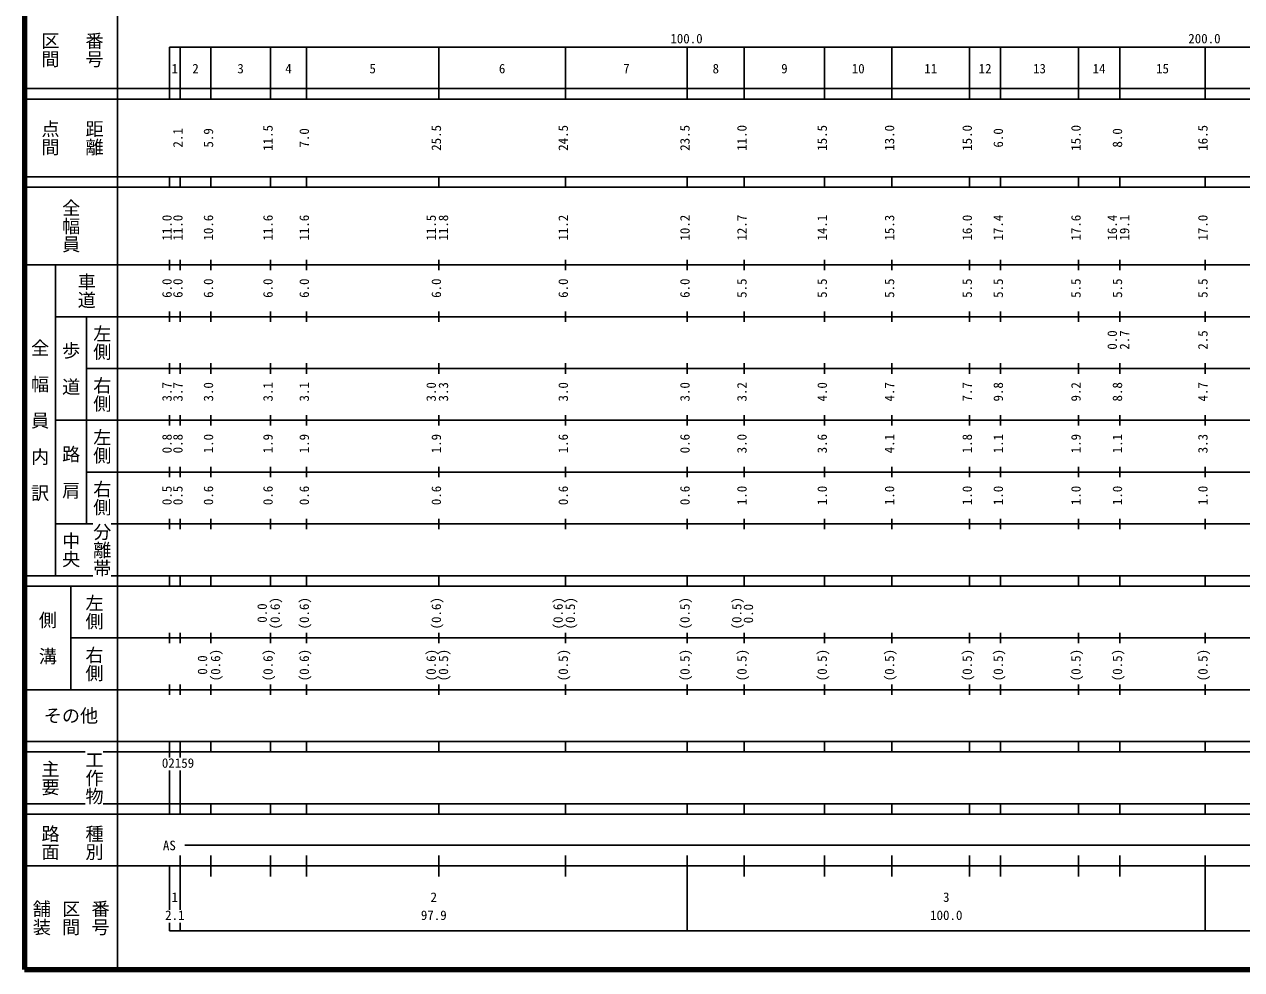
# Model space of a CAD drawing. Units: millimetres, scale not verified. Extents: x 40000 to 680000, y 20000 to 380000.
# Drawn here: x 40000 to 275032, y 20000 to 202409 of the extents above; entities that cross this region are included whole.
import ezdxf
from ezdxf.enums import TextEntityAlignment as Align

# ---------------------------------------------------------------- set-up
doc = ezdxf.new("R2010")
doc.units = ezdxf.units.MM
doc.header["$LTSCALE"] = 1000
doc.layers.add('M-TTL', color=2, linetype='Continuous', lineweight=140)
doc.layers.add('M-TTL-BAND', color=7, linetype='Continuous', lineweight=25)
doc.styles.add('@ＭＳ ゴシック', font='')
doc.styles.add('ＭＳ ゴシック', font='')
doc.styles.get('@ＭＳ ゴシック').set_extended_font_data('@MS Gothic')
doc.styles.get('ＭＳ ゴシック').set_extended_font_data('MS Gothic')

msp = doc.modelspace()

# ---------------------------------------------------------------- linework, layer by layer
at = {"layer": 'M-TTL'}
for p, q in [((40000, 380000), (40000, 20000)), ((40000, 20000), (680000, 20000))]:
    msp.add_line(p, q, dxfattribs=at)
at = {"layer": 'M-TTL-BAND'}
for p, q in [((58000, 370000), (58000, 20000)), ((68000, 198000), (579000, 198000)), ((68000, 198000), (68000, 188000)), ((70100, 188000), (70100, 198000)), ((76000, 188000), (76000, 198000)), ((87500, 188000), (87500, 198000)), ((94500, 188000), (94500, 198000)), ((120000, 188000), (120000, 198000)), ((144500, 188000), (144500, 198000)), ((168000, 188000), (168000, 198000)), ((179000, 188000), (179000, 198000)), ((194500, 188000), (194500, 198000)), ((207500, 188000), (207500, 198000)), ((222500, 188000), (222500, 198000)), ((228500, 188000), (228500, 198000)), ((243500, 188000), (243500, 198000)), ((251500, 188000), (251500, 198000)), ((268000, 188000), (268000, 198000)), ((40000, 190000), (579000, 190000)), ((40000, 188000), (579000, 188000)), ((40000, 173000), (579000, 173000)), ((68000, 171000), (68000, 173000)), ((70100, 171000), (70100, 173000)), ((76000, 171000), (76000, 173000)), ((87500, 171000), (87500, 173000)), ((94500, 171000), (94500, 173000)), ((120000, 171000), (120000, 173000)), ((144500, 171000), (144500, 173000)), ((168000, 171000), (168000, 173000)), ((179000, 171000), (179000, 173000)), ((194500, 171000), (194500, 173000)), ((207500, 171000), (207500, 173000)), ((222500, 171000), (222500, 173000)), ((228500, 171000), (228500, 173000)), ((243500, 171000), (243500, 173000)), ((251500, 171000), (251500, 173000)), ((268000, 171000), (268000, 173000)), ((40000, 171000), (579000, 171000)), ((40000, 156000), (579000, 156000)), ((46000, 96000), (46000, 156000)), ((68000, 155000), (68000, 157000)), ((70100, 155000), (70100, 157000)), ((76000, 155000), (76000, 157000)), ((87500, 155000), (87500, 157000)), ((94500, 155000), (94500, 157000)), ((120000, 155000), (120000, 157000)), ((144500, 155000), (144500, 157000)), ((168000, 155000), (168000, 157000)), ((179000, 155000), (179000, 157000)), ((194500, 155000), (194500, 157000)), ((207500, 155000), (207500, 157000)), ((222500, 155000), (222500, 157000)), ((228500, 155000), (228500, 157000)), ((243500, 155000), (243500, 157000)), ((251500, 155000), (251500, 157000)), ((268000, 155000), (268000, 157000)), ((46000, 146000), (579000, 146000)), ((52000, 146000), (52000, 106000)), ((68000, 145000), (68000, 147000)), ((70100, 145000), (70100, 147000)), ((76000, 145000), (76000, 147000)), ((87500, 145000), (87500, 147000)), ((94500, 145000), (94500, 147000)), ((120000, 145000), (120000, 147000)), ((144500, 145000), (144500, 147000)), ((168000, 145000), (168000, 147000)), ((179000, 145000), (179000, 147000)), ((194500, 145000), (194500, 147000)), ((207500, 145000), (207500, 147000)), ((222500, 145000), (222500, 147000)), ((228500, 145000), (228500, 147000)), ((243500, 145000), (243500, 147000)), ((251500, 145000), (251500, 147000)), ((268000, 145000), (268000, 147000)), ((68000, 135000), (68000, 137000)), ((70100, 135000), (70100, 137000)), ((76000, 135000), (76000, 137000)), ((87500, 135000), (87500, 137000)), ((94500, 135000), (94500, 137000)), ((120000, 135000), (120000, 137000)), ((144500, 135000), (144500, 137000)), ((168000, 135000), (168000, 137000)), ((179000, 135000), (179000, 137000)), ((194500, 135000), (194500, 137000)), ((207500, 135000), (207500, 137000)), ((222500, 135000), (222500, 137000)), ((228500, 135000), (228500, 137000)), ((243500, 135000), (243500, 137000)), ((251500, 135000), (251500, 137000)), ((268000, 135000), (268000, 137000)), ((52000, 136000), (579000, 136000)), ((68000, 125000), (68000, 127000)), ((70100, 125000), (70100, 127000)), ((76000, 125000), (76000, 127000)), ((87500, 125000), (87500, 127000)), ((94500, 125000), (94500, 127000)), ((120000, 125000), (120000, 127000)), ((144500, 125000), (144500, 127000)), ((168000, 125000), (168000, 127000)), ((179000, 125000), (179000, 127000)), ((194500, 125000), (194500, 127000)), ((207500, 125000), (207500, 127000)), ((222500, 125000), (222500, 127000)), ((228500, 125000), (228500, 127000)), ((243500, 125000), (243500, 127000)), ((251500, 125000), (251500, 127000)), ((268000, 125000), (268000, 127000)), ((46000, 126000), (579000, 126000)), ((52000, 116000), (579000, 116000)), ((68000, 115000), (68000, 117000)), ((70100, 115000), (70100, 117000)), ((76000, 115000), (76000, 117000)), ((87500, 115000), (87500, 117000)), ((94500, 115000), (94500, 117000)), ((120000, 115000), (120000, 117000)), ((144500, 115000), (144500, 117000)), ((168000, 115000), (168000, 117000)), ((179000, 115000), (179000, 117000)), ((194500, 115000), (194500, 117000)), ((207500, 115000), (207500, 117000)), ((222500, 115000), (222500, 117000)), ((228500, 115000), (228500, 117000)), ((243500, 115000), (243500, 117000)), ((251500, 115000), (251500, 117000)), ((268000, 115000), (268000, 117000)), ((46000, 106000), (53250, 106000)), ((56750, 106000), (579000, 106000)), ((68000, 105000), (68000, 107000)), ((70100, 105000), (70100, 107000)), ((76000, 105000), (76000, 107000)), ((87500, 105000), (87500, 107000)), ((94500, 105000), (94500, 107000)), ((120000, 105000), (120000, 107000)), ((144500, 105000), (144500, 107000)), ((168000, 105000), (168000, 107000)), ((179000, 105000), (179000, 107000)), ((194500, 105000), (194500, 107000)), ((207500, 105000), (207500, 107000)), ((222500, 105000), (222500, 107000)), ((228500, 105000), (228500, 107000)), ((243500, 105000), (243500, 107000)), ((251500, 105000), (251500, 107000)), ((268000, 105000), (268000, 107000)), ((40000, 96000), (53250, 96000)), ((56750, 96000), (579000, 96000)), ((68000, 94000), (68000, 96000)), ((70100, 94000), (70100, 96000)), ((76000, 94000), (76000, 96000)), ((87500, 94000), (87500, 96000)), ((94500, 94000), (94500, 96000)), ((120000, 94000), (120000, 96000)), ((144500, 94000), (144500, 96000)), ((168000, 94000), (168000, 96000)), ((179000, 94000), (179000, 96000)), ((194500, 94000), (194500, 96000)), ((207500, 94000), (207500, 96000)), ((222500, 94000), (222500, 96000)), ((228500, 94000), (228500, 96000)), ((243500, 94000), (243500, 96000)), ((251500, 94000), (251500, 96000)), ((268000, 94000), (268000, 96000)), ((40000, 94000), (579000, 94000)), ((49000, 94000), (49000, 74000)), ((68000, 83000), (68000, 85000)), ((70100, 83000), (70100, 85000)), ((76000, 83000), (76000, 85000)), ((87500, 83000), (87500, 85000)), ((94500, 83000), (94500, 85000)), ((120000, 83000), (120000, 85000)), ((144500, 83000), (144500, 85000)), ((168000, 83000), (168000, 85000)), ((179000, 83000), (179000, 85000)), ((194500, 83000), (194500, 85000)), ((207500, 83000), (207500, 85000)), ((222500, 83000), (222500, 85000)), ((228500, 83000), (228500, 85000)), ((243500, 83000), (243500, 85000)), ((251500, 83000), (251500, 85000)), ((268000, 83000), (268000, 85000)), ((49000, 84000), (579000, 84000)), ((40000, 74000), (579000, 74000)), ((68000, 73000), (68000, 75000)), ((70100, 73000), (70100, 75000)), ((76000, 73000), (76000, 75000)), ((87500, 73000), (87500, 75000)), ((94500, 73000), (94500, 75000)), ((120000, 73000), (120000, 75000)), ((144500, 73000), (144500, 75000)), ((168000, 73000), (168000, 75000)), ((179000, 73000), (179000, 75000)), ((194500, 73000), (194500, 75000)), ((207500, 73000), (207500, 75000)), ((222500, 73000), (222500, 75000)), ((228500, 73000), (228500, 75000)), ((243500, 73000), (243500, 75000)), ((251500, 73000), (251500, 75000)), ((268000, 73000), (268000, 75000)), ((40000, 64000), (579000, 64000)), ((68000, 62000), (68000, 64000)), ((70100, 62000), (70100, 64000)), ((76000, 62000), (76000, 64000)), ((87500, 62000), (87500, 64000)), ((94500, 62000), (94500, 64000)), ((120000, 62000), (120000, 64000)), ((144500, 62000), (144500, 64000)), ((168000, 62000), (168000, 64000)), ((179000, 62000), (179000, 64000)), ((194500, 62000), (194500, 64000)), ((207500, 62000), (207500, 64000)), ((222500, 62000), (222500, 64000)), ((228500, 62000), (228500, 64000)), ((243500, 62000), (243500, 64000)), ((251500, 62000), (251500, 64000)), ((268000, 62000), (268000, 64000)), ((40000, 62000), (51750, 62000)), ((55250, 62000), (579000, 62000)), ((68000, 60905), (68000, 62000)), ((70100, 60905), (70100, 62000)), ((68000, 52000), (68000, 58405)), ((70100, 52000), (70100, 58405)), ((40000, 52000), (51750, 52000)), ((55250, 52000), (579000, 52000)), ((68000, 50000), (68000, 52000)), ((70100, 50000), (70100, 52000)), ((76000, 50000), (76000, 52000)), ((87500, 50000), (87500, 52000)), ((94500, 50000), (94500, 52000)), ((120000, 50000), (120000, 52000)), ((144500, 50000), (144500, 52000)), ((168000, 50000), (168000, 52000)), ((179000, 50000), (179000, 52000)), ((194500, 50000), (194500, 52000)), ((207500, 50000), (207500, 52000)), ((222500, 50000), (222500, 52000)), ((228500, 50000), (228500, 52000)), ((243500, 50000), (243500, 52000)), ((251500, 50000), (251500, 52000)), ((268000, 50000), (268000, 52000)), ((40000, 50000), (579000, 50000)), ((71000, 44000), (392790, 44000)), ((40000, 40000), (579000, 40000)), ((68000, 40000), (68000, 31533)), ((70100, 31533), (70100, 42000)), ((76000, 38000), (76000, 42000)), ((87500, 38000), (87500, 42000)), ((94500, 38000), (94500, 42000)), ((120000, 38000), (120000, 42000)), ((144500, 38000), (144500, 42000)), ((168000, 27500), (168000, 42000)), ((179000, 38000), (179000, 42000)), ((194500, 38000), (194500, 42000)), ((207500, 38000), (207500, 42000)), ((222500, 38000), (222500, 42000)), ((228500, 38000), (228500, 42000)), ((243500, 38000), (243500, 42000)), ((251500, 38000), (251500, 42000)), ((268000, 27500), (268000, 42000)), ((68000, 29033), (68000, 27500)), ((70100, 27500), (70100, 29033)), ((68000, 27500), (579000, 27500))]:
    msp.add_line(p, q, dxfattribs=at)

# ---------------------------------------------------------------- texts
at = {"layer": 'M-TTL-BAND', "style": '@ＭＳ ゴシック'}
for s, p in [('区間', (45000, 197500)), ('番号', (53500, 197500)), ('点間', (45000, 180500)), ('距離', (53500, 180500)), ('全幅員', (49000, 163500)), ('車道', (52000, 151000)), ('左側', (55000, 141000)), ('全\u3000幅\u3000員\u3000内\u3000訳', (43000, 126000)), ('歩\u3000道', (49000, 136000)), ('右側', (55000, 131000)), ('左側', (55000, 121000)), ('路\u3000肩', (49000, 116000)), ('右側', (55000, 111000)), ('分離帯', (55000, 101000)), ('中央', (49000, 101000)), ('左側', (53500, 89000)), ('側\u3000溝', (44500, 84000)), ('右側', (53500, 79000)), ('工作物', (53500, 57000)), ('主要', (45000, 57000)), ('路面', (45000, 44500)), ('種別', (53500, 44500)), ('舗装', (43333, 30000)), ('区間', (49000, 30000)), ('番号', (54667, 30000))]:
    msp.add_text(s, height=2566, rotation=270, dxfattribs=at).set_placement(p, align=Align.MIDDLE_CENTER)
at = {"layer": 'M-TTL-BAND', "style": 'ＭＳ ゴシック'}
for s, p in [('100.0', (167844, 198195)), ('200.0', (267844, 198195)), ('1', (69050, 192405)), ('2', (73050, 192405)), ('3', (81750, 192405)), ('4', (91000, 192405)), ('5', (107250, 192405)), ('6', (132250, 192405)), ('7', (156250, 192405)), ('8', (173500, 192405)), ('9', (186750, 192405)), ('10', (201000, 192405)), ('11', (215000, 192405)), ('12', (225500, 192405)), ('13', (236000, 192405)), ('14', (247500, 192405)), ('15', (259750, 192405)), ('AS', (68000, 42500)), ('1', (69050, 32523)), ('2', (119050, 32523)), ('3', (218000, 32523)), ('2.1', (69050, 29033)), ('97.9', (119050, 29033)), ('100.0', (218000, 29033))]:
    msp.add_text(s, height=1833, dxfattribs=at).set_placement(p, align=Align.BOTTOM_CENTER)
for s, p in [('2.1', (71100, 180500)), ('5.9', (77000, 180500)), ('11.5', (88500, 180500)), ('7.0', (95500, 180500)), ('25.5', (121000, 180500)), ('24.5', (145500, 180500)), ('23.5', (169000, 180500)), ('11.0', (180000, 180500)), ('15.5', (195500, 180500)), ('13.0', (208500, 180500)), ('15.0', (223500, 180500)), ('6.0', (229500, 180500)), ('15.0', (244500, 180500)), ('8.0', (252500, 180500)), ('16.5', (269000, 180500)), ('11.0', (69000, 163174)), ('11.0', (71100, 163174)), ('10.6', (77000, 163174)), ('11.6', (88500, 163174)), ('11.6', (95500, 163174)), ('11.5', (120000, 163174)), ('11.8', (122370, 163174)), ('11.2', (145500, 163174)), ('10.2', (169000, 163174)), ('12.7', (180000, 163174)), ('14.1', (195500, 163174)), ('15.3', (208500, 163174)), ('16.0', (223500, 163174)), ('17.4', (229500, 163174)), ('17.6', (244500, 163174)), ('16.4', (251500, 163174)), ('19.1', (253870, 163174)), ('17.0', (269000, 163174)), ('6.0', (69000, 151500)), ('6.0', (71100, 151500)), ('6.0', (77000, 151500)), ('6.0', (88500, 151500)), ('6.0', (95500, 151500)), ('6.0', (121000, 151500)), ('6.0', (145500, 151500)), ('6.0', (169000, 151500)), ('5.5', (180000, 151500)), ('5.5', (195500, 151500)), ('5.5', (208500, 151500)), ('5.5', (223500, 151500)), ('5.5', (229500, 151500)), ('5.5', (244500, 151500)), ('5.5', (252500, 151500)), ('5.5', (269000, 151500)), ('0.0', (251500, 141500)), ('2.7', (253870, 141500)), ('2.5', (269000, 141500)), ('3.7', (69000, 131500)), ('3.7', (71100, 131500)), ('3.0', (77000, 131500)), ('3.1', (88500, 131500)), ('3.1', (95500, 131500)), ('3.0', (120000, 131500)), ('3.3', (122370, 131500)), ('3.0', (145500, 131500)), ('3.0', (169000, 131500)), ('3.2', (180000, 131500)), ('4.0', (195500, 131500)), ('4.7', (208500, 131500)), ('7.7', (223500, 131500)), ('9.8', (229500, 131500)), ('9.2', (244500, 131500)), ('8.8', (252500, 131500)), ('4.7', (269000, 131500)), ('0.8', (69000, 121500)), ('0.8', (71100, 121500)), ('1.0', (77000, 121500)), ('1.9', (88500, 121500)), ('1.9', (95500, 121500)), ('1.9', (121000, 121500)), ('1.6', (145500, 121500)), ('0.6', (169000, 121500)), ('3.0', (180000, 121500)), ('3.6', (195500, 121500)), ('4.1', (208500, 121500)), ('1.8', (223500, 121500)), ('1.1', (229500, 121500)), ('1.9', (244500, 121500)), ('1.1', (252500, 121500)), ('3.3', (269000, 121500)), ('0.5', (69000, 111500)), ('0.5', (71100, 111500)), ('0.6', (77000, 111500)), ('0.6', (88500, 111500)), ('0.6', (95500, 111500)), ('0.6', (121000, 111500)), ('0.6', (145500, 111500)), ('0.6', (169000, 111500)), ('1.0', (180000, 111500)), ('1.0', (195500, 111500)), ('1.0', (208500, 111500)), ('1.0', (223500, 111500)), ('1.0', (229500, 111500)), ('1.0', (244500, 111500)), ('1.0', (252500, 111500)), ('1.0', (269000, 111500)), ('0.0', (87370, 88810)), ('(0.6)', (89870, 88764)), ('(0.6)', (95500, 88764)), ('(0.6)', (121000, 88764)), ('(0.6)', (144500, 88764)), ('(0.5)', (146870, 88764)), ('(0.5)', (169000, 88764)), ('(0.5)', (179000, 88764)), ('0.0', (181248, 88699)), ('0.0', (75847, 78785)), ('(0.6)', (78370, 78764)), ('(0.6)', (88500, 78764)), ('(0.6)', (95500, 78764)), ('(0.6)', (120000, 78764)), ('(0.5)', (122370, 78764)), ('(0.5)', (145500, 78764)), ('(0.5)', (169000, 78764)), ('(0.5)', (180000, 78764)), ('(0.5)', (195500, 78764)), ('(0.5)', (208500, 78764)), ('(0.5)', (223500, 78764)), ('(0.5)', (229500, 78764)), ('(0.5)', (244500, 78764)), ('(0.5)', (252500, 78764)), ('(0.5)', (269000, 78764))]:
    msp.add_text(s, height=1833, rotation=90, dxfattribs=at).set_placement(p, align=Align.BOTTOM_CENTER)
msp.add_text('その他', height=2566, dxfattribs=at).set_placement((49000, 69000), align=Align.MIDDLE_CENTER)
msp.add_text('02159', height=1833, dxfattribs=at).set_placement((66550, 58405), align=Align.BOTTOM_LEFT)

doc.saveas('drawing.dxf')
